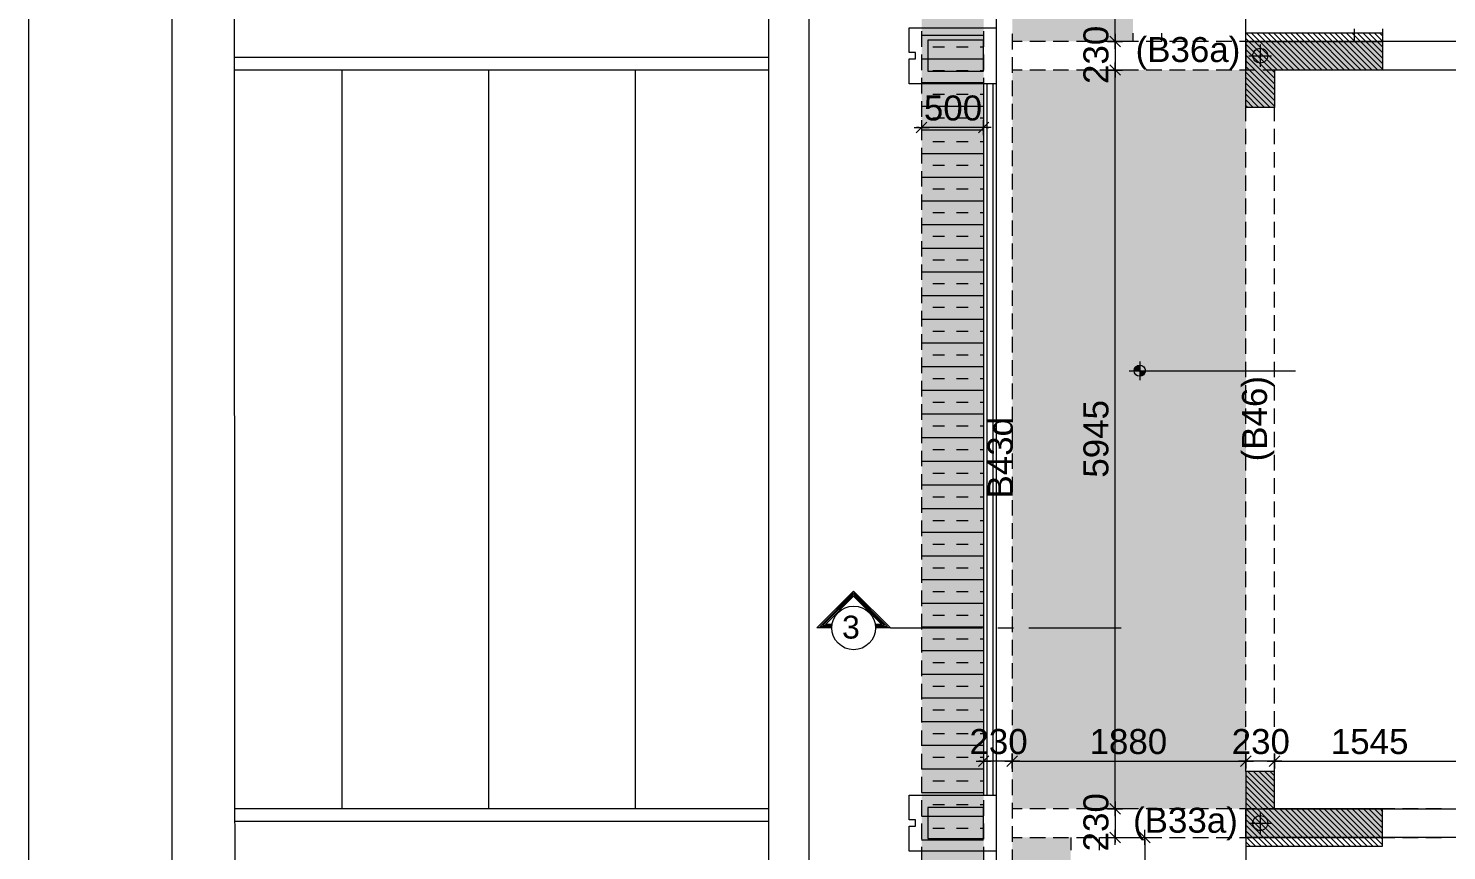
# Model space of a CAD drawing. Header units: millimetres. Extents: x -1303 to 98744, y -1303 to 90097.
# Drawn here: x 7 to 11419, y 51996 to 58613 of the extents above; entities that cross this region are included whole.
import ezdxf

# ---------------------------------------------------------------- set-up
doc = ezdxf.new("R2010")
doc.units = ezdxf.units.MM
doc.layers.add('PDF_Geometry', color=7, linetype='Continuous')
doc.layers.add('PDF_Text', color=7, linetype='Continuous')
doc.layers.add('PDF_Solid Fills', color=192, linetype='Continuous', true_color=0xc2c0c0c0)
doc.styles.add('PDF ArialMT', font='arial.ttf')
doc.styles.get("Standard").update_dxf_attribs({"font": 'arial.ttf'})

msp = doc.modelspace()

# ---------------------------------------------------------------- hatches: boundary and pattern name
at = {"layer": 'PDF_Solid Fills', "true_color": 0x00007f}
h = msp.add_hatch(color=254, dxfattribs=at)
h.paths.add_polyline_path([(74624.31541, 16167.67383), (74624.31541, 15567.81796), (9799.46285, 14130.21454), (9804.28731, 14730.15409)], flags=0)
h.paths.add_polyline_path([(7404.275, 37242.73593), (8004.29925, 37242.73593), (8004.29925, 16872.72168), (7404.275, 16872.72168)], flags=0)
h.paths.add_polyline_path([(8004.29925, 16872.72168), (7983.4807, 16679.51365), (7983.31127, 16481.90264), (8004.55339, 16283.02302), (8047.46016, 16086.42856), (8111.52536, 15895.75776), (8195.3089, 15714.14292), (8297.03284, 15544.62953), (8413.99157, 15389.5038), (8546.60657, 15247.57974), (8696.06174, 15118.18072), (8860.41285, 15004.26957), (9037.28897, 14908.29987), (9223.47415, 14832.13321), (9415.6677, 14776.86981), (9610.40055, 14743.01796), (9804.28731, 14730.15409), (9799.46285, 14130.21454), (9584.16557, 14140.28601), (9363.53556, 14170.83718), (9140.28256, 14223.64598), (8917.70726, 14299.55851), (8699.36241, 14399.25246), (8488.88858, 14522.21955), (8289.92424, 14667.61267), (8106.02423, 14833.65595), (7940.23508, 15017.64068), (7795.09507, 15216.68973), (7672.21268, 15427.33299), (7572.77287, 15645.76255), (7497.02977, 15868.42256), (7444.47407, 16091.67659), (7414.09232, 16312.38925), (7404.275, 16527.68859), (7404.275, 16872.72168), (8004.29925, 16872.72168)], flags=0)
h.paths.add_polyline_path([(7194.30944, 37692.71099), (7194.30944, 80672.7138), (7694.3009, 80672.7138), (7694.3009, 37692.71099)], flags=0)
at = {"layer": 'PDF_Solid Fills'}
for points in [[(10904.30303, 58507.70642), (10904.30303, 58277.6816), (10034.31006, 58277.6816), (10034.31006, 57977.67206), (9804.28731, 57977.67206), (9804.28731, 58507.70642)], [(10904.30303, 52102.68174), (10904.30303, 52332.70656), (10034.31006, 52332.70656), (10034.31006, 52632.7161), (9804.28731, 52632.7161), (9804.28731, 52102.68174)]]:
    msp.add_hatch(color=256, dxfattribs=at).paths.add_polyline_path(points)

# ---------------------------------------------------------------- linework, layer by layer
at = {"layer": 'PDF_Geometry', "lineweight": 0}
for points in [[(6.54583, 6.54583), (97433.8658, 6.54583), (97433.8658, 88787.25523), (6.54583, 88787.25523)], [(1161.74035, 13281.54944), (80883.69126, 13281.54944), (80883.69126, 87632.06458), (1161.74035, 87632.06458)], [(1161.74035, 1094.88274), (96279.51452, 1094.88274), (96279.51452, 87632.06407), (1161.74035, 87632.06407)]]:
    msp.add_lwpolyline(points, close=True, dxfattribs=at)
at = {"layer": 'PDF_Geometry', "color": 1, "lineweight": 0}
for points in [[(80623.8782, 13152.0657), (80623.8782, 86672.35925), (1637.3587, 86672.35925), (1694.907, 17759.30172), (1711.83292, 17182.97521), (1760.07166, 16609.18593), (1839.62346, 16037.93595), (1950.48832, 15472.60963), (2091.81989, 14914.0541), (2264.46428, 14363.96153), (2466.72904, 13824.87122), (2697.76807, 13296.78215), (2771.39569, 13152.0657)], [(6471.4028, 53787.82786), (6352.07523, 53787.82786), (6647.43283, 54083.18443), (6942.78992, 53787.82786), (6822.61575, 53787.82786)], [(6471.4028, 53797.13794), (6374.92533, 53797.13794), (6647.43283, 54069.64286), (6919.93982, 53797.13794), (6822.61575, 53797.13794)], [(6471.4028, 53806.4439), (6396.92883, 53806.4439), (6647.43283, 54056.94841), (6897.09022, 53806.4439), (6822.61575, 53806.4439)], [(6471.4028, 53815.75398), (6419.77893, 53815.75398), (6647.43283, 54043.40685), (6875.08622, 53815.75398), (6822.61575, 53815.75398)], [(6942.78992, 53787.82786), (7683.29966, 53787.82786)], [(7808.55089, 53787.82786), (7933.80315, 53787.82786)], [(8058.20829, 53787.82786), (8799.5636, 53787.82786)]]:
    msp.add_lwpolyline(points, dxfattribs=at)
at = {"layer": 'PDF_Geometry', "color": 222, "lineweight": 0, "true_color": 0xb8008a}
for points in [[(6286.06422, 80652.65558), (6286.06422, 37712.43036), (6286.06422, 37731.89351)], [(7194.14001, 57873.74456), (7194.14001, 57753.57297)], [(7693.4548, 57753.57297), (7693.4548, 57873.74456)], [(7134.05318, 57813.6567), (7254.22684, 57813.6567)], [(7151.8252, 57771.34189), (7236.45482, 57856.81863)], [(7173.8287, 57813.6567), (7153.51789, 57813.6567)], [(7693.4548, 57813.6567), (7194.14001, 57813.6567)], [(7753.54164, 57813.6567), (7634.21407, 57813.6567)], [(7736.61571, 57856.81863), (7651.13999, 57771.34189)], [(7713.76612, 57813.6567), (7734.07744, 57813.6567)]]:
    msp.add_lwpolyline(points, dxfattribs=at)
at = {"layer": 'PDF_Geometry', "color": 9, "lineweight": 0, "true_color": 0xc0c0c0}
for points in [[(7094.27715, 80572.25744), (5963.62504, 80572.25744), (5963.62504, 19067.67657)], [(16609.18593, 75662.04487), (16609.18593, 80572.25744), (7794.16426, 80572.25744), (7794.16426, 37392.52789), (7794.16426, 36622.39829), (8004.04512, 36622.39829), (7981.19553, 36706.18492)], [(9804.11789, 58577.01758), (9804.11789, 72606.91537), (7794.16426, 72606.91537)], [(15309.27507, 58507.61964), (9804.11789, 58507.61964), (9804.11789, 58277.42953)], [(5963.62504, 58378.13796), (1667.82542, 58378.13796)], [(1667.82542, 58278.27665), (5963.62504, 58278.27665)], [(2532.7403, 52333.04541), (2532.7403, 58278.27665)], [(3712.47698, 52333.04541), (3712.47698, 58278.27665)], [(4892.21418, 52333.04541), (4892.21418, 58278.27665)], [(14338.57264, 58277.42953), (10903.45694, 58277.42953)], [(7693.4548, 58167.41102), (7693.4548, 52442.2168)], [(7718.84369, 58167.41102), (7718.84369, 52442.2168)], [(7768.77537, 58167.41102), (7768.77537, 52442.2168)], [(8949.35866, 55932.34176), (8949.35866, 55781.70268)], [(8865.57513, 55857.02222), (9099.99878, 55857.02222)], [(8949.35866, 55857.02222), (10204.4154, 55857.02222)], [(5963.62504, 52333.04541), (1672.90324, 52333.04541)], [(9804.11789, 52332.19829), (9804.11789, 37692.12007), (7794.16426, 37692.12007)], [(18958.50518, 47292.50405), (16609.18593, 47292.50405), (16609.18593, 52102.00405), (9804.11789, 52102.00405), (9804.11789, 52332.19829), (16478.85713, 52332.19829)], [(1672.90324, 52233.17997), (5963.62504, 52233.17997)]]:
    msp.add_lwpolyline(points, dxfattribs=at)
at = {"layer": 'PDF_Geometry', "color": 122, "lineweight": 0, "true_color": 0x00b88a}
for points in [[(8751.32513, 58547.39721), (8751.32513, 58527.08693), (8751.32513, 61682.07774), (8751.32513, 61662.61458)], [(8751.32513, 58507.61964), (8751.32513, 58277.42953)], [(8751.32513, 52371.97173), (8751.32513, 52352.50857), (8751.32513, 58257.11924), (8751.32513, 58237.65195)], [(7651.13999, 52674.10115), (7736.61571, 52758.73078)], [(7693.4548, 52776.50383), (7693.4548, 52656.3281)], [(7634.21407, 52716.41596), (7753.54164, 52716.41596)], [(7673.98957, 52716.41596), (7653.67929, 52716.41596)], [(7923.64697, 52716.41596), (7693.4548, 52716.41596)], [(7964.26961, 52716.41596), (7943.95829, 52716.41596), (9783.80657, 52716.41596), (9763.49526, 52716.41596)], [(10033.46397, 52716.41596), (9804.11789, 52716.41596)], [(10074.0866, 52716.41596), (10053.77528, 52716.41596), (11558.48942, 52716.41596), (11539.02522, 52716.41596)], [(8751.32513, 52332.19829), (8751.32513, 52102.00405)], [(8751.32513, 52041.91619), (8751.32513, 52162.09191)], [(8990.82739, 52041.91619), (8990.82739, 52162.09191)], [(8691.2383, 52102.00405), (8811.41196, 52102.00405)], [(8793.63994, 52059.68923), (8709.01032, 52144.31886)], [(8751.32513, 52082.54089), (8751.32513, 52062.2306)], [(8930.73952, 52102.00405), (9050.91421, 52102.00405)], [(9033.1422, 52059.68923), (8948.51258, 52144.31886)], [(8990.82739, 52082.54089), (8990.82739, 47542.16144)]]:
    msp.add_lwpolyline(points, dxfattribs=at)
at = {"layer": 'PDF_Geometry', "color": 9, "lineweight": 0, "true_color": 0xc0c0c0}
for points in [[(7094.27715, 58617.63815), (7794.16426, 58617.63815), (7794.16426, 58167.41102), (7094.27715, 58167.41102), (7094.27715, 58367.13776), (7144.20833, 58367.13776), (7144.20833, 58417.06842), (7094.27715, 58417.06842)], [(7244.07169, 58267.27232), (7693.45499, 58267.27232), (7693.45499, 58516.92972), (7244.07169, 58516.92972)], [(7094.27715, 52442.2168), (7794.16426, 52442.2168), (7794.16426, 51991.98553), (7094.27715, 51991.98553), (7094.27715, 52192.55941), (7144.20833, 52192.55941), (7144.20833, 52242.49006), (7094.27715, 52242.49006)], [(7244.07169, 52092.69397), (7693.45499, 52092.69397), (7693.45499, 52342.35136), (7244.07169, 52342.35136)]]:
    msp.add_lwpolyline(points, close=True, dxfattribs=at)
at = {"layer": 'PDF_Geometry', "lineweight": 0}
for points in [[(7194.14001, 58588.8649), (7194.14001, 58463.61471)], [(7194.14001, 58558.39741), (7693.4548, 58558.39741)], [(7693.4548, 58570.24886), (7693.4548, 58570.24886)], [(7923.64697, 58570.24886), (7923.64697, 58570.24886)], [(7923.64697, 58570.24886), (7923.64697, 58570.24886)], [(8893.50332, 58570.24886), (8893.50332, 58570.24886)], [(8893.50332, 58570.24886), (8893.50332, 58570.24886)], [(9123.69549, 58570.24886), (9123.69549, 58570.24886)], [(9123.69549, 58570.24886), (9123.69549, 58570.24886)], [(9804.11789, 58576.17045), (10102.85985, 58277.42953)], [(9847.27879, 58577.01758), (10147.71396, 58277.42953)], [(9892.13291, 58577.01758), (10192.56808, 58277.42953)], [(9936.98599, 58577.01758), (10237.42117, 58277.42953)], [(9981.8401, 58577.01758), (10282.27527, 58277.42953)], [(10026.69318, 58577.01758), (10327.12836, 58277.42953)], [(10071.5473, 58577.01758), (10371.98247, 58277.42953)], [(10116.40142, 58577.01758), (10416.83659, 58277.42953)], [(10162.10059, 58577.01758), (10461.68967, 58277.42953)], [(10206.9547, 58577.01758), (10506.54378, 58277.42953)], [(10251.80882, 58577.01758), (10551.39687, 58277.42953)], [(10296.6619, 58577.01758), (10596.25098, 58277.42953)], [(10341.51601, 58577.01758), (10641.1051, 58277.42953)], [(10386.3691, 58577.01758), (10685.95818, 58277.42953)], [(10431.22321, 58577.01758), (10730.81229, 58277.42953)], [(10476.07733, 58577.01758), (10775.66538, 58277.42953)], [(10520.93041, 58577.01758), (10820.51949, 58277.42953)], [(10565.78452, 58577.01758), (10866.21969, 58277.42953)], [(10610.63761, 58577.01758), (10903.45694, 58284.19824)], [(10655.49172, 58577.01758), (10903.45694, 58329.05443)], [(10674.10983, 58577.01758), (10674.10983, 58577.01758)], [(10674.10983, 58577.01758), (10674.10983, 58577.01758)], [(10700.34584, 58577.01758), (10903.45694, 58373.90648)], [(10745.19892, 58577.01758), (10903.45694, 58418.75853)], [(10790.05303, 58577.01758), (10903.45694, 58463.61471)], [(10834.90611, 58577.01758), (10903.45694, 58508.46675)], [(10879.76023, 58577.01758), (10903.45694, 58553.32293)], [(10903.45694, 58577.01758), (10903.45694, 58577.01758)], [(10903.45694, 58577.01758), (10903.45694, 58577.01758)], [(7283.84721, 58463.61471), (7378.63301, 58463.61471)], [(7474.26387, 58463.61471), (7569.04967, 58463.61471)], [(7664.68053, 58463.61471), (7693.4548, 58463.61471)], [(7693.4548, 58507.61964), (7693.4548, 58507.61964)], [(7923.64697, 58507.61964), (7923.64697, 58507.61964)], [(7923.64697, 58507.61964), (7923.64697, 58507.61964)], [(8751.32513, 58507.61964), (8751.32513, 58507.61964)], [(8751.32513, 58507.61964), (8751.32513, 58507.61964)], [(8822.41422, 58507.61964), (8822.41422, 58507.61964)], [(8822.41422, 58507.61964), (8822.41422, 58507.61964)], [(8893.50332, 58507.61964), (8893.50332, 58507.61964)], [(8893.50332, 58507.61964), (8893.50332, 58507.61964)], [(8893.50332, 58507.61964), (8893.50332, 58507.61964)], [(8893.50332, 58507.61964), (8893.50332, 58507.61964)], [(9123.69549, 58507.61964), (9123.69549, 58507.61964)], [(9123.69549, 58507.61964), (9123.69549, 58507.61964)], [(9804.11789, 58531.31841), (10058.00676, 58277.42953)], [(9804.11789, 58486.46223), (10033.46397, 58256.27213)], [(9804.11789, 58441.61018), (10033.46397, 58211.41594)], [(7194.14001, 58400.98961), (7194.14001, 58275.73528)], [(7194.14001, 58367.98075), (7693.4548, 58367.98075)], [(9804.11789, 58395.91101), (10033.46397, 58166.56389)], [(9804.11789, 58351.05483), (10033.46397, 58121.71184)], [(7194.14001, 58277.42953), (7194.14001, 58277.42953)], [(7194.14001, 58213.95731), (7194.14001, 58088.70299)], [(7283.84721, 58273.19805), (7378.63301, 58273.19805)], [(7474.26387, 58273.19805), (7569.04967, 58273.19805)], [(7664.68053, 58273.19805), (7693.4548, 58273.19805)], [(7693.4548, 58277.42953), (7693.4548, 58277.42953)], [(8751.32513, 58277.42953), (8751.32513, 58277.42953)], [(8751.32513, 58277.42953), (8751.32513, 58277.42953)], [(9804.11789, 58306.20278), (10033.46397, 58076.85566)], [(9804.11789, 58261.35072), (10033.46397, 58032.00362)], [(9804.11789, 58216.49454), (10033.46397, 57986.30444)], [(7194.14001, 58202.10999), (7194.14001, 58202.10999)], [(7194.14001, 58177.56409), (7693.4548, 58177.56409)], [(7194.14001, 58139.48076), (7194.14001, 58139.48076)], [(7693.4548, 58202.10999), (7693.4548, 58202.10999)], [(7693.4548, 58139.48076), (7693.4548, 58139.48076)], [(9804.11789, 58171.6425), (9998.76603, 57976.99436)], [(9804.11789, 58126.78632), (9953.06582, 57976.99436)], [(7194.14001, 58076.85566), (7194.14001, 58076.85566)], [(7194.14001, 58026.07788), (7194.14001, 57900.8277)], [(7194.14001, 58014.23057), (7194.14001, 58014.23057)], [(7194.14001, 57987.14743), (7693.4548, 57987.14743)], [(7283.84721, 58081.93427), (7378.63301, 58081.93427)], [(7474.26387, 58081.93427), (7569.04967, 58081.93427)], [(7664.68053, 58081.93427), (7693.4548, 58081.93427)], [(7693.4548, 58076.85566), (7693.4548, 58076.85566)], [(7693.4548, 58014.23057), (7693.4548, 58014.23057)], [(9804.11789, 58081.93427), (9908.21171, 57976.99436)], [(9804.11789, 58037.08221), (9863.35862, 57976.99436)], [(9804.11789, 57992.22603), (9818.50452, 57976.99436)], [(7194.14001, 57951.60547), (7194.14001, 57951.60547)], [(7194.14001, 57888.98037), (7194.14001, 57888.98037)], [(7283.84721, 57891.51761), (7378.63301, 57891.51761)], [(7474.26387, 57891.51761), (7569.04967, 57891.51761)], [(7664.68053, 57891.51761), (7693.4548, 57891.51761)], [(7693.4548, 57951.60547), (7693.4548, 57951.60547)], [(7693.4548, 57888.98037), (7693.4548, 57888.98037)], [(7194.14001, 57838.20259), (7194.14001, 57713.79539)], [(7194.14001, 57813.6567), (7194.14001, 57813.6567)], [(7194.14001, 57796.73078), (7693.4548, 57796.73078)], [(7693.4548, 57813.6567), (7693.4548, 57813.6567)], [(7194.14001, 57651.1703), (7194.14001, 57525.91597)], [(7283.84721, 57701.10095), (7378.63301, 57701.10095)], [(7474.26387, 57701.10095), (7569.04967, 57701.10095)], [(7664.68053, 57701.10095), (7693.4548, 57701.10095)], [(7194.14001, 57606.31412), (7693.4548, 57606.31412)], [(7194.14001, 57463.29087), (7194.14001, 57338.8878)], [(7194.14001, 57415.89746), (7693.4548, 57415.89746)], [(7283.84721, 57510.68429), (7378.63301, 57510.68429)], [(7474.26387, 57510.68429), (7569.04967, 57510.68429)], [(7664.68053, 57510.68429), (7693.4548, 57510.68429)], [(7283.84721, 57320.26763), (7378.63301, 57320.26763)], [(7474.26387, 57320.26763), (7569.04967, 57320.26763)], [(7664.68053, 57320.26763), (7693.4548, 57320.26763)], [(7194.14001, 57276.25857), (7194.14001, 57151.00838)], [(7194.14001, 57224.6378), (7693.4548, 57224.6378)], [(7194.14001, 57088.38328), (7194.14001, 56963.12896)], [(7283.84721, 57129.85097), (7378.63301, 57129.85097)], [(7474.26387, 57129.85097), (7569.04967, 57129.85097)], [(7664.68053, 57129.85097), (7693.4548, 57129.85097)], [(7194.14001, 57034.22114), (7693.4548, 57034.22114)], [(7194.14001, 56901.35098), (7194.14001, 56776.10078)], [(7194.14001, 56843.80448), (7693.4548, 56843.80448)], [(7283.84721, 56939.43431), (7378.63301, 56939.43431)], [(7474.26387, 56939.43431), (7569.04967, 56939.43431)], [(7664.68053, 56939.43431), (7693.4548, 56939.43431)], [(7283.84721, 56749.01765), (7378.63301, 56749.01765)], [(7474.26387, 56749.01765), (7569.04967, 56749.01765)], [(7664.68053, 56749.01765), (7693.4548, 56749.01765)], [(7194.14001, 56713.47156), (7194.14001, 56588.22136)], [(7194.14001, 56653.38783), (7693.4548, 56653.38783)], [(7194.14001, 56526.44339), (7194.14001, 56401.18906)], [(7283.84721, 56558.60099), (7378.63301, 56558.60099)], [(7474.26387, 56558.60099), (7569.04967, 56558.60099)], [(7664.68053, 56558.60099), (7693.4548, 56558.60099)], [(7194.14001, 56462.97117), (7693.4548, 56462.97117)], [(7194.14001, 56338.56397), (7194.14001, 56213.31377)], [(7194.14001, 56272.55451), (7693.4548, 56272.55451)], [(7283.84721, 56368.18434), (7378.63301, 56368.18434)], [(7474.26387, 56368.18434), (7569.04967, 56368.18434)], [(7664.68053, 56368.18434), (7693.4548, 56368.18434)], [(7194.14001, 56150.68455), (7194.14001, 56026.28147)], [(7283.84721, 56176.92055), (7378.63301, 56176.92055)], [(7474.26387, 56176.92055), (7569.04967, 56176.92055)], [(7664.68053, 56176.92055), (7693.4548, 56176.92055)], [(7194.14001, 56082.13785), (7693.4548, 56082.13785)], [(7194.14001, 55963.65637), (7194.14001, 55838.40205)], [(7283.84721, 55986.50389), (7378.63301, 55986.50389)], [(7474.26387, 55986.50389), (7569.04967, 55986.50389)], [(7664.68053, 55986.50389), (7693.4548, 55986.50389)], [(7194.14001, 55891.72119), (7693.4548, 55891.72119)], [(7194.14001, 55775.77695), (7194.14001, 55651.36975)], [(7194.14001, 55701.30453), (7693.4548, 55701.30453)], [(7283.84721, 55796.08723), (7378.63301, 55796.08723)], [(7474.26387, 55796.08723), (7569.04967, 55796.08723)], [(7664.68053, 55796.08723), (7693.4548, 55796.08723)], [(7194.14001, 55588.74465), (7194.14001, 55463.49446)], [(7283.84721, 55605.67057), (7378.63301, 55605.67057)], [(7474.26387, 55605.67057), (7569.04967, 55605.67057)], [(7664.68053, 55605.67057), (7693.4548, 55605.67057)], [(7194.14001, 55510.88787), (7693.4548, 55510.88787)], [(7194.14001, 55400.86936), (7194.14001, 55275.61503)], [(7283.84721, 55415.25391), (7378.63301, 55415.25391)], [(7474.26387, 55415.25391), (7569.04967, 55415.25391)], [(7664.68053, 55415.25391), (7693.4548, 55415.25391)], [(7194.14001, 55319.6241), (7693.4548, 55319.6241)], [(7194.14001, 55213.83706), (7194.14001, 55088.58274)], [(7194.14001, 55129.20744), (7693.4548, 55129.20744)], [(7283.84721, 55224.83726), (7378.63301, 55224.83726)], [(7474.26387, 55224.83726), (7569.04967, 55224.83726)], [(7664.68053, 55224.83726), (7693.4548, 55224.83726)], [(7194.14001, 55025.95763), (7194.14001, 54900.70745)], [(7283.84721, 55034.4206), (7378.63301, 55034.4206)], [(7474.26387, 55034.4206), (7569.04967, 55034.4206)], [(7664.68053, 55034.4206), (7693.4548, 55034.4206)], [(7194.14001, 54938.79078), (7693.4548, 54938.79078)], [(7194.14001, 54838.92534), (7194.14001, 54713.67514)], [(7283.84721, 54844.00394), (7378.63301, 54844.00394)], [(7474.26387, 54844.00394), (7569.04967, 54844.00394)], [(7664.68053, 54844.00394), (7693.4548, 54844.00394)], [(7194.14001, 54748.37412), (7693.4548, 54748.37412)], [(7194.14001, 54651.05005), (7194.14001, 54525.79572)], [(7194.14001, 54557.95746), (7693.4548, 54557.95746)], [(7283.84721, 54653.58728), (7378.63301, 54653.58728)], [(7474.26387, 54653.58728), (7569.04967, 54653.58728)], [(7664.68053, 54653.58728), (7693.4548, 54653.58728)], [(7194.14001, 54463.17062), (7194.14001, 54338.76755)], [(7283.84721, 54463.17062), (7378.63301, 54463.17062)], [(7474.26387, 54463.17062), (7569.04967, 54463.17062)], [(7664.68053, 54463.17062), (7693.4548, 54463.17062)], [(7194.14001, 54367.5408), (7693.4548, 54367.5408)], [(7194.14001, 54276.13832), (7194.14001, 54150.88813)], [(7283.84721, 54271.90684), (7378.63301, 54271.90684)], [(7474.26387, 54271.90684), (7569.04967, 54271.90684)], [(7664.68053, 54271.90684), (7693.4548, 54271.90684)], [(7194.14001, 54177.12414), (7693.4548, 54177.12414)], [(7194.14001, 54088.26303), (7194.14001, 53963.85582)], [(7194.14001, 53986.70748), (7693.4548, 53986.70748)], [(7283.84721, 54081.49018), (7378.63301, 54081.49018)], [(7474.26387, 54081.49018), (7569.04967, 54081.49018)], [(7664.68053, 54081.49018), (7693.4548, 54081.49018)], [(7194.14001, 53901.23073), (7194.14001, 53775.98053)], [(7283.84721, 53891.07352), (7378.63301, 53891.07352)], [(7474.26387, 53891.07352), (7569.04967, 53891.07352)], [(7664.68053, 53891.07352), (7693.4548, 53891.07352)], [(7194.14001, 53796.29082), (7693.4548, 53796.29082)], [(7194.14001, 53713.35131), (7194.14001, 53588.94824)], [(7283.84721, 53700.65687), (7378.63301, 53700.65687)], [(7474.26387, 53700.65687), (7569.04967, 53700.65687)], [(7664.68053, 53700.65687), (7693.4548, 53700.65687)], [(7194.14001, 53605.87416), (7693.4548, 53605.87416)], [(7194.14001, 53526.32314), (7194.14001, 53401.06881)], [(7194.14001, 53414.61038), (7693.4548, 53414.61038)], [(7283.84721, 53510.24021), (7378.63301, 53510.24021)], [(7474.26387, 53510.24021), (7569.04967, 53510.24021)], [(7664.68053, 53510.24021), (7693.4548, 53510.24021)], [(7194.14001, 53338.44372), (7194.14001, 53213.19352)], [(7283.84721, 53319.82355), (7378.63301, 53319.82355)], [(7474.26387, 53319.82355), (7569.04967, 53319.82355)], [(7664.68053, 53319.82355), (7693.4548, 53319.82355)], [(7194.14001, 53224.19372), (7693.4548, 53224.19372)], [(7194.14001, 53151.41141), (7194.14001, 53026.16122)], [(7283.84721, 53129.40689), (7378.63301, 53129.40689)], [(7474.26387, 53129.40689), (7569.04967, 53129.40689)], [(7664.68053, 53129.40689), (7693.4548, 53129.40689)], [(7194.14001, 53033.77706), (7693.4548, 53033.77706)], [(7194.14001, 52963.53612), (7194.14001, 52838.2818)], [(7194.14001, 52843.3604), (7693.4548, 52843.3604)], [(7283.84721, 52938.99023), (7378.63301, 52938.99023)], [(7474.26387, 52938.99023), (7569.04967, 52938.99023)], [(7664.68053, 52938.99023), (7693.4548, 52938.99023)], [(7194.14001, 52775.6567), (7194.14001, 52651.2495)], [(7283.84721, 52748.57357), (7378.63301, 52748.57357)], [(7474.26387, 52748.57357), (7569.04967, 52748.57357)], [(7664.68053, 52748.57357), (7693.4548, 52748.57357)], [(7194.14001, 52652.94374), (7693.4548, 52652.94374)], [(7693.4548, 52705.41576), (7693.4548, 52705.41576)], [(7693.4548, 52632.63346), (7693.4548, 52632.63346)], [(7923.64697, 52705.41576), (7923.64697, 52705.41576)], [(7923.64697, 52705.41576), (7923.64697, 52705.41576)], [(7923.64697, 52632.63346), (7923.64697, 52632.63346)], [(7923.64697, 52632.63346), (7923.64697, 52632.63346)], [(9804.11789, 52705.41576), (9804.11789, 52705.41576)], [(9804.11789, 52705.41576), (9804.11789, 52705.41576)], [(9804.11789, 52632.63346), (9804.11789, 52632.63346)], [(9804.11789, 52632.63346), (9804.11789, 52632.63346)], [(9820.19773, 52632.63346), (10033.46397, 52419.36515)], [(9865.05081, 52632.63346), (10033.46397, 52464.22133)], [(9909.90492, 52632.63346), (10033.46397, 52509.07338)], [(9955.60513, 52632.63346), (10033.46397, 52553.92543)], [(10000.45821, 52632.63346), (10033.46397, 52598.78161)], [(10033.46397, 52705.41576), (10033.46397, 52705.41576)], [(10033.46397, 52705.41576), (10033.46397, 52705.41576)], [(10033.46397, 52632.63346), (10033.46397, 52632.63346)], [(10033.46397, 52632.63346), (10033.46397, 52632.63346)], [(7194.14001, 52588.6244), (7194.14001, 52463.37421)], [(7283.84721, 52558.15691), (7378.63301, 52558.15691)], [(7474.26387, 52558.15691), (7569.04967, 52558.15691)], [(7664.68053, 52558.15691), (7693.4548, 52558.15691)], [(9804.11789, 52603.86021), (10033.46397, 52373.66598)], [(9804.11789, 52559.00403), (10330.51375, 52032.61023)], [(9804.11789, 52514.15199), (10285.66067, 52032.61023)], [(7194.14001, 52462.52708), (7693.4548, 52462.52708)], [(7194.14001, 52400.74911), (7194.14001, 52276.34191)], [(9804.11789, 52469.2958), (10240.80655, 52032.61023)], [(9804.11789, 52424.44375), (10195.95244, 52032.61023)], [(7194.14001, 52272.11043), (7693.4548, 52272.11043)], [(7283.84721, 52366.89726), (7378.63301, 52366.89726)], [(7474.26387, 52366.89726), (7569.04967, 52366.89726)], [(7664.68053, 52366.89726), (7693.4548, 52366.89726)], [(8751.32513, 52332.19829), (8751.32513, 52332.19829)], [(8751.32513, 52332.19829), (8751.32513, 52332.19829)], [(9804.11789, 52379.5917), (10151.09935, 52032.61023)], [(9804.11789, 52334.73552), (10106.24524, 52032.61023)], [(9804.11789, 52289.88348), (10061.39216, 52032.61023)], [(10075.77878, 52332.19829), (10375.36786, 52032.61023)], [(10120.6329, 52332.19829), (10420.22095, 52032.61023)], [(10165.48598, 52332.19829), (10465.07506, 52032.61023)], [(10210.34009, 52332.19829), (10509.92918, 52032.61023)], [(10255.19318, 52332.19829), (10555.62835, 52032.61023)], [(10300.04729, 52332.19829), (10600.48246, 52032.61023)], [(10344.90141, 52332.19829), (10645.33658, 52032.61023)], [(10389.75449, 52332.19829), (10690.18967, 52032.61023)], [(10434.6086, 52332.19829), (10735.04377, 52032.61023)], [(10479.46168, 52332.19829), (10779.89686, 52032.61023)], [(10524.3158, 52332.19829), (10824.75097, 52032.61023)], [(10569.16992, 52332.19829), (10869.60509, 52032.61023)], [(10614.023, 52332.19829), (10903.45694, 52042.76331)], [(10659.7232, 52332.19829), (10903.45694, 52087.61949)], [(10704.57732, 52332.19829), (10903.45694, 52132.47154)], [(10749.4304, 52332.19829), (10903.45694, 52177.32359)], [(10794.28451, 52332.19829), (10903.45694, 52222.17978)], [(10839.1376, 52332.19829), (10903.45694, 52267.03182)], [(10883.99171, 52332.19829), (10903.45694, 52311.888)], [(7194.14001, 52213.71681), (7194.14001, 52088.46249)], [(7283.84721, 52176.4806), (7378.63301, 52176.4806)], [(7474.26387, 52176.4806), (7569.04967, 52176.4806)], [(7664.68053, 52176.4806), (7693.4548, 52176.4806)], [(9804.11789, 52245.02729), (10016.53804, 52032.61023)], [(9804.11789, 52200.17524), (9971.68393, 52032.61023)], [(7194.14001, 52081.69377), (7693.4548, 52081.69377)], [(8623.5346, 52102.00405), (8623.5346, 52102.00405)], [(8623.5346, 52102.00405), (8623.5346, 52102.00405)], [(8687.85291, 52102.00405), (8687.85291, 52102.00405)], [(8713.2418, 52102.00405), (8713.2418, 52102.00405)], [(8751.32513, 52102.00405), (8751.32513, 52102.00405)], [(8775.86793, 52102.00405), (8775.86793, 52102.00405)], [(8838.49406, 52102.00405), (8838.49406, 52102.00405)], [(8901.11916, 52102.00405), (8901.11916, 52102.00405)], [(8990.82739, 52102.00405), (8990.82739, 52102.00405)], [(9804.11789, 52155.32319), (9926.83084, 52032.61023)], [(9804.11789, 52110.46701), (9881.97674, 52032.61023)], [(9804.11789, 52065.61497), (9837.12365, 52032.61023)], [(7194.14001, 52025.83738), (7194.14001, 51901.43431)]]:
    msp.add_lwpolyline(points, dxfattribs=at)
at = {"layer": 'PDF_Geometry', "color": 157, "lineweight": 0, "true_color": 0x3f5f7f}
for points in [[(7693.4548, 58588.8649), (7693.4548, 58463.61471)], [(7923.64697, 58567.70749), (7923.64697, 58442.4573)], [(8893.50332, 58573.63322), (8893.50332, 58507.61964)], [(9123.69549, 58573.63322), (9123.69549, 58507.61964)], [(10674.10983, 58607.48507), (10674.10983, 58507.61964)], [(10903.45694, 58607.48507), (10903.45694, 58507.61964)], [(8002.35294, 58507.61964), (7923.64697, 58507.61964)], [(8190.23029, 58507.61964), (8064.97907, 58507.61964)], [(8377.2626, 58507.61964), (8252.85643, 58507.61964)], [(8565.13995, 58507.61964), (8439.88769, 58507.61964)], [(8753.01731, 58507.61964), (8627.76608, 58507.61964)], [(8940.04961, 58507.61964), (8814.79735, 58507.61964)], [(9127.92697, 58507.61964), (9002.67471, 58507.61964)], [(9314.95824, 58507.61964), (9189.70701, 58507.61964)], [(9502.83663, 58507.61964), (9377.58437, 58507.61964)], [(9689.86789, 58507.61964), (9565.46172, 58507.61964)], [(9877.74525, 58507.61964), (9752.49402, 58507.61964)], [(10064.77652, 58507.61964), (9940.37138, 58507.61964)], [(10252.6549, 58507.61964), (10127.40265, 58507.61964)], [(10439.68618, 58507.61964), (10315.28104, 58507.61964)], [(10627.56353, 58507.61964), (10502.3123, 58507.61964)], [(10815.44192, 58507.61964), (10690.18967, 58507.61964)], [(11002.47319, 58507.61964), (10877.22093, 58507.61964)], [(11190.35055, 58507.61964), (11065.09932, 58507.61964)], [(11377.38285, 58507.61964), (11252.97668, 58507.61964)], [(7693.4548, 58400.98961), (7693.4548, 58275.73528)], [(7923.64697, 58379.8322), (7923.64697, 58254.57787)], [(7693.4548, 58213.95731), (7693.4548, 58088.70299)], [(8002.35294, 58277.42953), (7923.64697, 58277.42953)], [(8190.23029, 58277.42953), (8064.97907, 58277.42953)], [(8377.2626, 58277.42953), (8252.85643, 58277.42953)], [(8565.13995, 58277.42953), (8439.88769, 58277.42953)], [(8753.01731, 58277.42953), (8627.76608, 58277.42953)], [(8940.04961, 58277.42953), (8814.79735, 58277.42953)], [(9127.92697, 58277.42953), (9002.67471, 58277.42953)], [(9314.95824, 58277.42953), (9189.70701, 58277.42953)], [(9502.83663, 58277.42953), (9377.58437, 58277.42953)], [(9689.86789, 58277.42953), (9565.46172, 58277.42953)], [(9877.74525, 58277.42953), (9752.49402, 58277.42953)], [(10064.77652, 58277.42953), (9940.37138, 58277.42953)], [(10252.6549, 58277.42953), (10127.40265, 58277.42953)], [(10439.68618, 58277.42953), (10315.28104, 58277.42953)], [(10627.56353, 58277.42953), (10502.3123, 58277.42953)], [(10815.44192, 58277.42953), (10690.18967, 58277.42953)], [(11002.47319, 58277.42953), (10877.22093, 58277.42953)], [(11190.35055, 58277.42953), (11065.09932, 58277.42953)], [(11377.38285, 58277.42953), (11252.97668, 58277.42953)], [(7923.64697, 58191.95278), (7923.64697, 58067.54558)], [(7693.4548, 58026.07788), (7693.4548, 57900.8277)], [(7923.64697, 58004.92048), (7923.64697, 57879.67029)], [(9804.11789, 57866.97585), (9804.11789, 57976.99436)], [(10033.46397, 57866.97585), (10033.46397, 57976.99436)], [(7693.4548, 57838.20259), (7693.4548, 57713.79539)], [(7923.64697, 57817.04519), (7923.64697, 57692.63799)], [(9804.11789, 57679.94354), (9804.11789, 57805.19374)], [(10033.46397, 57679.94354), (10033.46397, 57805.19374)], [(7693.4548, 57651.1703), (7693.4548, 57525.91597)], [(7923.64697, 57630.01289), (7923.64697, 57504.75857)], [(9804.11789, 57492.06412), (9804.11789, 57617.31845)], [(10033.46397, 57492.06412), (10033.46397, 57617.31845)], [(7693.4548, 57463.29087), (7693.4548, 57338.8878)], [(7923.64697, 57442.13346), (7923.64697, 57316.88327)], [(9804.11789, 57305.03595), (9804.11789, 57429.43902)], [(10033.46397, 57305.03595), (10033.46397, 57429.43902)], [(7693.4548, 57276.25857), (7693.4548, 57151.00838)], [(7923.64697, 57255.10117), (7923.64697, 57129.85097)], [(9804.11789, 57117.15653), (9804.11789, 57242.40672)], [(10033.46397, 57117.15653), (10033.46397, 57242.40672)], [(7693.4548, 57088.38328), (7693.4548, 56963.12896)], [(7923.64697, 57067.22588), (7923.64697, 56941.97155)], [(9804.11789, 56930.12422), (9804.11789, 57054.53143)], [(10033.46397, 56930.12422), (10033.46397, 57054.53143)], [(7693.4548, 56901.35098), (7693.4548, 56776.10078)], [(7923.64697, 56880.19357), (7923.64697, 56754.94338)], [(9804.11789, 56742.24893), (9804.11789, 56867.49913)], [(10033.46397, 56742.24893), (10033.46397, 56867.49913)], [(7693.4548, 56713.47156), (7693.4548, 56588.22136)], [(7923.64697, 56692.31415), (7923.64697, 56567.06396)], [(9804.11789, 56554.36951), (9804.11789, 56679.61971)], [(10033.46397, 56554.36951), (10033.46397, 56679.61971)], [(7693.4548, 56526.44339), (7693.4548, 56401.18906)], [(7923.64697, 56504.43886), (7923.64697, 56380.03165)], [(9804.11789, 56367.33721), (9804.11789, 56492.59154)], [(10033.46397, 56367.33721), (10033.46397, 56492.59154)], [(7693.4548, 56338.56397), (7693.4548, 56213.31377)], [(7923.64697, 56317.40656), (7923.64697, 56192.15636)], [(9804.11789, 56179.46192), (9804.11789, 56304.71212)], [(10033.46397, 56179.46192), (10033.46397, 56304.71212)], [(7693.4548, 56150.68455), (7693.4548, 56026.28147)], [(7923.64697, 56129.52714), (7923.64697, 56005.12407)], [(9804.11789, 55992.42962), (9804.11789, 56117.67981)], [(10033.46397, 55992.42962), (10033.46397, 56117.67981)], [(7693.4548, 55963.65637), (7693.4548, 55838.40205)], [(7923.64697, 55942.49897), (7923.64697, 55817.24464)], [(9804.11789, 55804.55019), (9804.11789, 55929.80452)], [(10033.46397, 55804.55019), (10033.46397, 55929.80452)], [(7693.4548, 55775.77695), (7693.4548, 55651.36975)], [(7923.64697, 55754.61954), (7923.64697, 55629.36935)], [(9804.11789, 55617.5179), (9804.11789, 55741.9251)], [(10033.46397, 55617.5179), (10033.46397, 55741.9251)], [(7693.4548, 55588.74465), (7693.4548, 55463.49446)], [(7923.64697, 55567.58724), (7923.64697, 55442.33705)], [(9804.11789, 55429.64261), (9804.11789, 55554.8928)], [(10033.46397, 55429.64261), (10033.46397, 55554.8928)], [(7693.4548, 55400.86936), (7693.4548, 55275.61503)], [(7923.64697, 55379.71195), (7923.64697, 55254.45762)], [(9804.11789, 55242.61031), (9804.11789, 55367.01751)], [(10033.46397, 55242.61031), (10033.46397, 55367.01751)], [(7693.4548, 55213.83706), (7693.4548, 55088.58274)], [(7923.64697, 55192.67966), (7923.64697, 55067.42533)], [(9804.11789, 55054.73089), (9804.11789, 55179.98521)], [(10033.46397, 55054.73089), (10033.46397, 55179.98521)], [(7693.4548, 55025.95763), (7693.4548, 54900.70745)], [(7923.64697, 55004.80023), (7923.64697, 54879.55004)], [(9804.11789, 54867.70271), (9804.11789, 54992.10578)], [(10033.46397, 54867.70271), (10033.46397, 54992.10578)], [(7693.4548, 54838.92534), (7693.4548, 54713.67514)], [(7923.64697, 54816.92494), (7923.64697, 54692.51774)], [(9804.11789, 54679.82329), (9804.11789, 54805.07349)], [(10033.46397, 54679.82329), (10033.46397, 54805.07349)], [(7693.4548, 54651.05005), (7693.4548, 54525.79572)], [(7923.64697, 54629.89264), (7923.64697, 54504.63832)], [(9804.11789, 54491.94387), (9804.11789, 54617.1982)], [(10033.46397, 54491.94387), (10033.46397, 54617.1982)], [(7693.4548, 54463.17062), (7693.4548, 54338.76755)], [(7923.64697, 54442.01321), (7923.64697, 54317.61014)], [(9804.11789, 54304.9157), (9804.11789, 54430.16589)], [(10033.46397, 54304.9157), (10033.46397, 54430.16589)], [(7693.4548, 54276.13832), (7693.4548, 54150.88813)], [(7923.64697, 54254.98092), (7923.64697, 54129.73072)], [(9804.11789, 54117.03628), (9804.11789, 54242.28647)], [(10033.46397, 54117.03628), (10033.46397, 54242.28647)], [(7693.4548, 54088.26303), (7693.4548, 53963.85582)], [(7923.64697, 54067.10563), (7923.64697, 53942.69842)], [(9804.11789, 53930.00397), (9804.11789, 54054.41118)], [(10033.46397, 53930.00397), (10033.46397, 54054.41118)], [(7693.4548, 53901.23073), (7693.4548, 53775.98053)], [(7923.64697, 53880.07332), (7923.64697, 53754.82313)], [(9804.11789, 53742.12868), (9804.11789, 53867.37888)], [(10033.46397, 53742.12868), (10033.46397, 53867.37888)], [(7693.4548, 53713.35131), (7693.4548, 53588.94824)], [(7923.64697, 53692.1939), (7923.64697, 53566.94371)], [(9804.11789, 53555.09639), (9804.11789, 53679.49946)], [(10033.46397, 53555.09639), (10033.46397, 53679.49946)], [(7693.4548, 53526.32314), (7693.4548, 53401.06881)], [(7923.64697, 53505.16573), (7923.64697, 53379.9114)], [(9804.11789, 53367.21696), (9804.11789, 53492.47129)], [(10033.46397, 53367.21696), (10033.46397, 53492.47129)], [(7693.4548, 53338.44372), (7693.4548, 53213.19352)], [(7923.64697, 53317.28631), (7923.64697, 53192.03611)], [(9804.11789, 53180.18466), (9804.11789, 53304.59187)], [(10033.46397, 53180.18466), (10033.46397, 53304.59187)], [(7693.4548, 53151.41141), (7693.4548, 53026.16122)], [(7923.64697, 53129.40689), (7923.64697, 53005.00382)], [(9804.11789, 52992.30937), (9804.11789, 53117.55956)], [(10033.46397, 52992.30937), (10033.46397, 53117.55956)], [(7693.4548, 52963.53612), (7693.4548, 52838.2818)], [(7923.64697, 52942.37872), (7923.64697, 52817.12439)], [(9804.11789, 52804.42994), (9804.11789, 52929.68427)], [(10033.46397, 52804.42994), (10033.46397, 52929.68427)], [(7693.4548, 52775.6567), (7693.4548, 52651.2495)], [(7923.64697, 52754.49929), (7923.64697, 52630.09209)], [(9804.11789, 52632.63346), (9804.11789, 52742.65198)], [(10033.46397, 52632.63346), (10033.46397, 52742.65198)], [(7693.4548, 52588.6244), (7693.4548, 52463.37421)], [(7923.64697, 52567.46699), (7923.64697, 52442.2168)], [(7693.4548, 52400.74911), (7693.4548, 52276.34191)], [(7923.64697, 52379.5917), (7923.64697, 52255.1845)], [(8002.35294, 52332.19829), (7923.64697, 52332.19829)], [(8190.23029, 52332.19829), (8064.97907, 52332.19829)], [(8377.2626, 52332.19829), (8252.85643, 52332.19829)], [(8565.13995, 52332.19829), (8439.88769, 52332.19829)], [(8753.01731, 52332.19829), (8627.76608, 52332.19829)], [(8940.04961, 52332.19829), (8814.79735, 52332.19829)], [(9127.92697, 52332.19829), (9002.67471, 52332.19829)], [(9314.95824, 52332.19829), (9189.70701, 52332.19829)], [(9502.83663, 52332.19829), (9377.58437, 52332.19829)], [(9689.86789, 52332.19829), (9565.46172, 52332.19829)], [(9877.74525, 52332.19829), (9752.49402, 52332.19829)], [(10064.77652, 52332.19829), (9940.37138, 52332.19829)], [(10252.6549, 52332.19829), (10127.40265, 52332.19829)], [(10439.68618, 52332.19829), (10315.28104, 52332.19829)], [(10627.56353, 52332.19829), (10502.3123, 52332.19829)], [(10815.44192, 52332.19829), (10690.18967, 52332.19829)], [(11002.47319, 52332.19829), (10877.22093, 52332.19829)], [(11190.35055, 52332.19829), (11065.09932, 52332.19829)], [(11377.38285, 52332.19829), (11252.97668, 52332.19829)], [(7693.4548, 52213.71681), (7693.4548, 52088.46249)], [(7923.64697, 52192.55941), (7923.64697, 52067.30508)], [(7923.64697, 52102.00405), (8002.35294, 52102.00405)], [(8064.97907, 52102.00405), (8190.23029, 52102.00405)], [(8252.85643, 52102.00405), (8377.2626, 52102.00405)], [(8394.18852, 52102.00405), (8394.18852, 51999.60138)], [(8439.88769, 52102.00405), (8565.13995, 52102.00405)], [(8623.5346, 52102.00405), (8623.5346, 51999.60138)], [(8627.76608, 52102.00405), (8753.01731, 52102.00405)], [(8814.79735, 52102.00405), (8940.04961, 52102.00405)], [(9002.67471, 52102.00405), (9127.92697, 52102.00405)], [(9189.70701, 52102.00405), (9314.95824, 52102.00405)], [(9377.58437, 52102.00405), (9502.83663, 52102.00405)], [(9565.46172, 52102.00405), (9689.86789, 52102.00405)], [(9752.49402, 52102.00405), (9877.74525, 52102.00405)], [(9940.37138, 52102.00405), (10064.77652, 52102.00405)], [(10127.40265, 52102.00405), (10252.6549, 52102.00405)], [(10315.28104, 52102.00405), (10439.68618, 52102.00405)], [(10502.3123, 52102.00405), (10627.56353, 52102.00405)], [(10690.18967, 52102.00405), (10815.44192, 52102.00405)], [(10877.22093, 52102.00405), (11002.47319, 52102.00405)], [(11065.09932, 52102.00405), (11190.35055, 52102.00405)], [(11252.97668, 52102.00405), (11377.38285, 52102.00405)], [(7693.4548, 52025.83738), (7693.4548, 51901.43431)], [(7923.64697, 52004.67998), (7923.64697, 51879.42979)]]:
    msp.add_lwpolyline(points, dxfattribs=at)
at = {"layer": 'PDF_Geometry', "color": 122, "lineweight": 0, "true_color": 0x00b88a}
for points in [[(8793.63994, 58464.46183), (8709.01032, 58549.93445)], [(8751.32513, 58447.5359), (8751.32513, 58567.70749)], [(8691.2383, 58507.61964), (8811.41196, 58507.61964)], [(8709.01032, 58319.74435), (8793.63994, 58235.11472)], [(8751.32513, 58337.51739), (8751.32513, 58217.34167)], [(8811.41196, 58277.42953), (8691.2383, 58277.42953)], [(7881.33216, 52674.10115), (7965.96179, 52758.73078)], [(7923.64697, 52776.50383), (7923.64697, 52656.3281)], [(9846.4327, 52758.73078), (9761.80307, 52674.10115)], [(9804.11789, 52656.3281), (9804.11789, 52776.50383)], [(9991.14916, 52674.10115), (10076.62488, 52758.73078)], [(10033.46397, 52776.50383), (10033.46397, 52656.3281)], [(7863.56015, 52716.41596), (7983.73484, 52716.41596)], [(9864.20472, 52716.41596), (9744.03106, 52716.41596)], [(9974.22323, 52716.41596), (10093.5508, 52716.41596)], [(8751.32513, 52272.11043), (8751.32513, 52392.28614)], [(8691.2383, 52332.19829), (8811.41196, 52332.19829)], [(8793.63994, 52289.88348), (8709.01032, 52374.5131)]]:
    msp.add_lwpolyline(points, close=True, dxfattribs=at)
at = {"layer": 'PDF_Geometry', "color": 5, "lineweight": 0}
for points in [[(10903.45694, 58577.01758), (10903.45694, 58277.42953), (10033.46397, 58277.42953), (10033.46397, 57976.99436), (9804.11789, 57976.99436), (9804.11789, 58577.01758)], [(10903.45694, 58507.61964), (10903.45694, 58277.42953), (10033.46397, 58277.42953), (10033.46397, 57976.99436), (9804.11789, 57976.99436), (9804.11789, 58507.61964)], [(10903.45694, 52032.61023), (10903.45694, 52332.19829), (10033.46397, 52332.19829), (10033.46397, 52632.63346), (9804.11789, 52632.63346), (9804.11789, 52032.61023)], [(10903.45694, 52102.00405), (10903.45694, 52332.19829), (10033.46397, 52332.19829), (10033.46397, 52632.63346), (9804.11789, 52632.63346), (9804.11789, 52102.00405)]]:
    msp.add_lwpolyline(points, close=True, dxfattribs=at)
at = {"layer": 'PDF_Geometry', "color": 20, "lineweight": 0, "true_color": 0xff4405}
for points in [[(9919.21397, 58482.23075), (9919.21397, 58301.97129)], [(9828.66069, 58392.52665), (10008.92117, 58392.52665)], [(9919.21397, 52307.65652), (9919.21397, 52127.39293)], [(9828.66069, 52217.10117), (10008.92117, 52217.10117)]]:
    msp.add_lwpolyline(points, dxfattribs=at)
at = {"layer": 'PDF_Geometry', "color": 7, "lineweight": 0, "true_color": 0xffffff}
for centre in [(9919.28237, 58392.71136), (9919.28236, 52217.71151)]:
    msp.add_circle(centre, 59.9858, dxfattribs=at)
at = {"layer": 'PDF_Geometry', "color": 20, "lineweight": 0, "true_color": 0xff4405}
for centre, radius in [((9919.26728, 58392.68222), 59.97071), ((9919.26639, 52217.68149), 59.96982)]:
    msp.add_circle(centre, radius, dxfattribs=at)
at = {"layer": 'PDF_Geometry', "color": 9, "lineweight": 0, "true_color": 0xc0c0c0}
msp.add_circle((8949.81437, 55857.74035), 45.14042, dxfattribs=at)
at = {"layer": 'PDF_Geometry', "color": 1, "lineweight": 0}
msp.add_circle((6647.69001, 53788.18474), 175.69476, dxfattribs=at)
at = {"layer": 'PDF_Solid Fills', "color": 254, "lineweight": 0, "true_color": 0x00007f}
for points in [[(8894.2647, 58507.70642), (8894.2647, 61702.72688), (7924.23996, 58507.70642), (7924.23996, 61702.72688)], [(9804.28731, 52332.70656), (9804.28731, 58277.6816), (7924.23996, 52332.70656), (7924.23996, 58277.6816)], [(7924.23996, 52102.68174), (7924.23996, 47522.69415), (8394.27324, 52102.68174), (8394.27324, 47522.69415)]]:
    msp.add_solid(points, dxfattribs=at)
at = {"layer": 'PDF_Solid Fills', "lineweight": 0}
for points in [[(8904.67397, 55857.69992), (8949.78119, 55857.69992), (8917.87669, 55889.60545), (8949.78119, 55902.80404)], [(8949.78119, 55812.59167), (8981.68673, 55825.79438), (8949.78119, 55857.69992), (8994.88944, 55857.69992)]]:
    msp.add_solid(points, dxfattribs=at)
at = {"layer": 'PDF_Solid Fills', "color": 1, "lineweight": 0}
msp.add_solid([(8830.62305, 53788.24935), (8830.62305, 53943.29347), (8768.67462, 53788.24935), (8768.67462, 53943.29347)], dxfattribs=at)

# ---------------------------------------------------------------- texts
at = {"layer": 'PDF_Text', "char_height": 201.084641, "attachment_point": 4, "rotation": 90, "style": 'PDF ArialMT'}
for s, insert in [('230', (8598.27508, 58164.92812)), ('5945', (8598.27508, 54996.90028)), ('230', (8598.27508, 51989.67734))]:
    msp.add_mtext(s, dxfattribs=dict(at, insert=insert))
at = {"layer": 'PDF_Text', "color": 6, "char_height": 201.084641, "attachment_point": 4, "style": 'PDF ArialMT'}
for s, insert in [('(B36a)', (8916.41102, 58411.77888)), ('(B33a)', (8896.11239, 52210.345))]:
    msp.add_mtext(s, dxfattribs=dict(at, insert=insert))
at = {"layer": 'PDF_Text', "char_height": 201.084641, "attachment_point": 4, "style": 'PDF ArialMT'}
for s, insert in [('500', (7212.72538, 57970.46293)), ('230', (7579.44049, 52872.37597)), ('1880', (8545.77974, 52872.37597)), ('230', (9689.5259, 52872.37597)), ('1545', (10487.25913, 52872.37597))]:
    msp.add_mtext(s, dxfattribs=dict(at, insert=insert))
at = {"layer": 'PDF_Text', "color": 6, "char_height": 201.084641, "attachment_point": 4, "rotation": 90, "style": 'PDF ArialMT'}
for s, insert in [('(B46)', (9903.31471, 55128.32587)), ('B43d', (7827.98621, 54829.22515))]:
    msp.add_mtext(s, dxfattribs=dict(at, insert=insert))
at = {"layer": 'PDF_Text', "insert": (6554.24361, 53792.99435), "char_height": 184.25244, "attachment_point": 4}
msp.add_mtext('3', dxfattribs=at)

doc.saveas('drawing.dxf')
